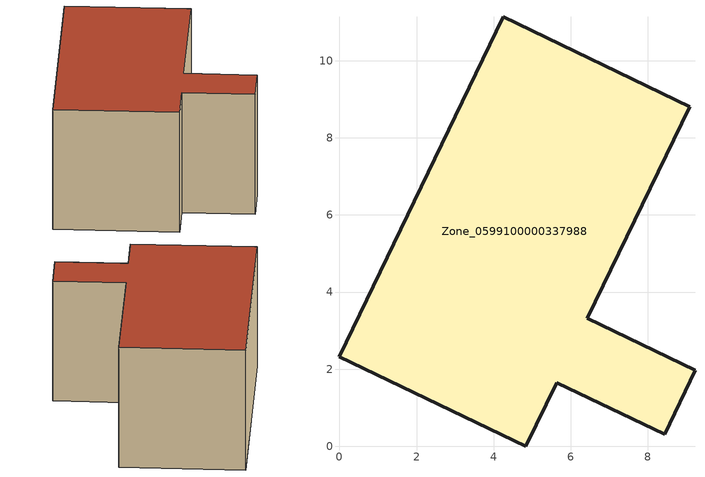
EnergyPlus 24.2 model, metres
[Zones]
Zone_0599100000337988
 floor ground (C_G): 4.25,11.14 9.09,8.81 6.43,3.32 9.22,1.97 8.43,0.31 5.63,1.65 4.83,0 0,2.32 z4.44
 wall outside (C_F): 9.09,8.81 4.25,11.14 0,2.32 4.83,0 5.63,1.65 8.43,0.31 9.22,1.97 6.43,3.32 9.09,8.81 z4.44:10.09
 roof outside (C_R): 4.25,11.14 0,2.32 4.83,0 5.63,1.65 8.43,0.31 9.22,1.97 6.43,3.32 9.09,8.81 z10.09
[BUILDING]
Pand.0599100000337988: North Axis=0; Terrain=City; Loads Convergence Tolerance Value=0.04; Temperature Convergence Tolerance Value=0.4; Solar Distribution=FullExterior; Maximum Number of Warmup Days=25; Minimum Number of Warmup Days=1
[Site:Location]
Rotterdam.The.Hague.AP_ZH_NLD Design_Conditions: Latitude=51.96; Longitude=4.45; Time Zone=1; Elevation=-4.5
[SITE:GROUNDTEMPERATURE:BUILDINGSURFACE]
18, 18, 18, 18, 18, 18, 18, 18, 18, 18, 18, 18
[MATERIAL] Thermal Absorptance=0.9; Solar Absorptance=0.7; Visible Absorptance=0.7
Name | Roughness | Thickness | Conductivity | Density | Specific Heat
G.TI.1975-1991 | MediumSmooth | 0.15 | 0.288461 | 540 | 1210
F.TI.1975-1991 | Rough | 0.3 | 0.230769 | 1920 | 840
R.TI.1975-1991 | MediumRough | 0.2 | 0.153846 | 1500 | 1000
[CONSTRUCTION]
C_G: G.TI.1975-1991
C_F: F.TI.1975-1991
C_R: R.TI.1975-1991
[ZONE]
Zone_0599100000337988: Type=1; Multiplier=1; Ceiling Height=Autocalculate; Volume=Autocalculate; Floor Area=autocalculate; Part of Total Floor Area=Yes
[ZONEINFILTRATION:DESIGNFLOWRATE]
Infil_Zone_0599100000337988: Zone or ZoneList or Space or SpaceList=Zone_0599100000337988; Schedule=AlwaysOn; Design Flow Rate Calculation Method=Flow/Area; Flow Rate per Floor Area=0.003; Constant Term Coefficient=1; Temperature Term Coefficient=0; Velocity Term Coefficient=0; Velocity Squared Term Coefficient=0
[HVACTEMPLATE:ZONE:IDEALLOADSAIRSYSTEM]
Zone_0599100000337988: Maximum Heating Supply Air Temperature=50; Minimum Cooling Supply Air Temperature=13; Maximum Heating Supply Air Humidity Ratio=0.0156; Minimum Cooling Supply Air Humidity Ratio=0.0077; Heating Limit=NoLimit; Cooling Limit=NoLimit; Dehumidification Control Type=ConstantSensibleHeatRatio; Cooling Sensible Heat Ratio=0.7; Dehumidification Setpoint=60; Humidification Control Type=None; Humidification Setpoint=30; Outdoor Air Method=None; Outdoor Air Flow Rate per Person=0.00944; Outdoor Air Flow Rate per Zone Floor Area=0; Outdoor Air Flow Rate per Zone=0; Demand Controlled Ventilation Type=None; Outdoor Air Economizer Type=NoEconomizer; Heat Recovery Type=None; Sensible Heat Recovery Effectiveness=0.7; Latent Heat Recovery Effectiveness=0.65
[ZONECONTROL:THERMOSTAT]
ThermostatControl_Zone_0599100000337988: Zone or ZoneList=Zone_0599100000337988; Control Type Schedule=DualSetpointControlType; Control 1=Thermostat_Zone_0599100000337988; Temperature Difference Between Cutout And Setpoint=0
[THERMOSTATSETPOINT:DUALSETPOINT]
Thermostat_Zone_0599100000337988: Heating Setpoint Temperature Schedule=HeatingSetpoint_Zone_0599100000337988; Cooling Setpoint Temperature Schedule=CoolingSetpoint_Zone_0599100000337988
[SCHEDULE:COMPACT]
HeatingSetpoint_Zone_0599100000337988: Through: 12/31, For: AllDays, Until: 24:00, 21
CoolingSetpoint_Zone_0599100000337988: Through: 12/31, For: AllDays, Until: 24:00, 24
DualSetpointControlType: Through: 12/31, For: AllDays, Until: 24:00, 4
AlwaysOn: Through: 12/31, For: AllDays, Until: 24:00, 1
